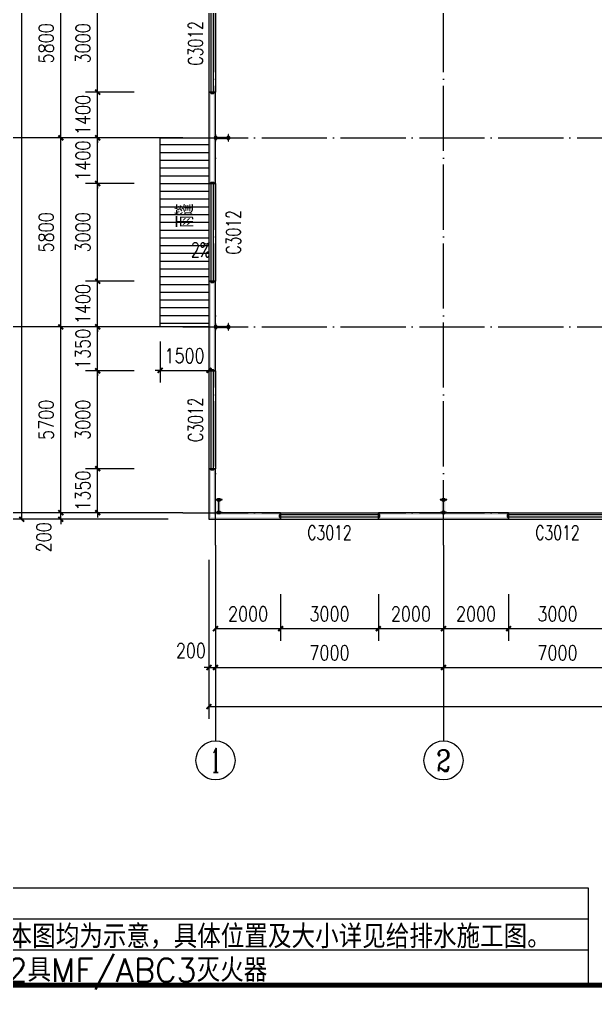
# Model space of a CAD drawing. Extents: x -21908402 to 2004492, y 83987 to 5079726.
# Drawn here: x 1827269 to 1844961, y 274353 to 304119 of the extents above; entities that cross this region are included whole.
import ezdxf
from ezdxf.enums import TextEntityAlignment as Align

# ---------------------------------------------------------------- set-up
doc = ezdxf.new("R2010")
doc.units = 0
doc.header["$LTSCALE"] = 1000
doc.linetypes.add('DOTE', pattern=[2.42, 2, -0.2, 0.02, -0.2])
doc.layers.get('0').update_dxf_attribs({"linetype": 'CONTINUOUS'})
doc.layers.get('DEFPOINTS').update_dxf_attribs({"linetype": 'CONTINUOUS'})
for name, color, linetype in [('AXIS', 3, 'CONTINUOUS'), ('AXIS_TEXT', 7, 'CONTINUOUS'), ('COLUMN', 9, 'CONTINUOUS'), ('DIM_SYMB', 3, 'CONTINUOUS'), ('DOTE', 1, 'DOTE'), ('PUB_DIM', 3, 'CONTINUOUS'), ('PUB_TEXT', 7, 'CONTINUOUS'), ('PUB_TITLE', 4, 'CONTINUOUS'), ('PUB_WALL', 9, 'CONTINUOUS'), ('TEXT', 7, 'CONTINUOUS'), ('WALL', 6, 'CONTINUOUS'), ('WINDOW', 94, 'CONTINUOUS'), ('WINDOW_TEXT', 7, 'CONTINUOUS'), ('管道', 3, 'CONTINUOUS'), ('虚线浅显', 139, 'CONTINUOUS')]:
    doc.layers.add(name, color=color, linetype=linetype)
doc.styles.add('-黑体', font='simhei.ttf', dxfattribs={"width": 0.8})
doc.styles.add('_TCH_AXIS', font='COMPLEX', dxfattribs={"bigfont": 'GBCBIG'})
doc.styles.add('_TCH_DIM', font='SIMPLEX', dxfattribs={"bigfont": 'GBCBIG'})
doc.styles.add('_TCH_WINDOW', font='SIMPLEX', dxfattribs={"bigfont": 'GBCBIG'})
doc.styles.add('COMPLEX', font='COMPLEX')
doc.styles.add('DIM_FONT', font='simplex.shx', dxfattribs={"width": 0.8})
doc.styles.add('HZTXT', font='txt', dxfattribs={"width": 0.7, "height": 300, "bigfont": 'HZTXT'})
doc.styles.get("Standard").update_dxf_attribs({"font": 'tssdeng.shx', "width": 0.7, "bigfont": 'hztxt.shx'})
doc.dimstyles.new('DIMN150', dxfattribs={"dimscale": 1.5, "dimtxt": 300, "dimasz": 100, "dimexe": 250, "dimexo": 300, "dimgap": 150, "dimtad": 1, "dimdec": 0, "dimzin": 0, "dimtxsty": 'DIM_FONT', "dimblk": 'ARCHTICK', "dimcen": 0.09, "dimclrt": 7, "dimazin": 3, "dimtfac": 1, "dimtdec": 0, "dimtix": 1, "dimtmove": 0, "dimatfit": 3, "dimtolj": 1, "dimtzin": 0})

# ---------------------------------------------------------------- blocks, each defined once
blk = doc.blocks.new('GGGDDD')
h = blk.add_hatch(color=2)
h.paths.add_polyline_path([(7839327, -1916416), (7839124, -1916769), (7839531, -1916769)])
h.paths.add_polyline_path([(7838721, -1916416), (7838517, -1916769), (7838925, -1916769)])
at = {"color": 2}
for points in [[(7838405, -1916243), (7839695, -1916243), (7839695, -1916915), (7838405, -1916915)], [(7838721, -1916416), (7838517, -1916769), (7838925, -1916769)]]:
    blk.add_lwpolyline(points, close=True, dxfattribs=at)
at = {"layer": '管道'}
blk.add_ellipse((7838820, -1915560), major_axis=(178, 178), ratio=1, start_param=5.497787, end_param=11.780972, dxfattribs=at)
at = {"layer": '虚线浅显', "linetype": 'CONTINUOUS'}
for p, q in [((7835165, -1913944), (7865510, -1913944)), ((7865510, -1913944), (7865510, -1917013)), ((7835165, -1914922), (7865510, -1914922)), ((7835165, -1915901), (7865510, -1915901)), ((7835165, -1915901), (7865510, -1915901))]:
    blk.add_line(p, q, dxfattribs=at)
at = {"layer": 'PUB_TEXT', "color": 3, "style": '-黑体', "width": 0.8}
blk.add_text('说明: ', height=937.1, dxfattribs=at).set_placement((7836089, -1913147))
at = {"layer": 'TEXT', "style": 'HZTXT', "width": 1.01}
for s, p in [('1、柱子定位及尺寸详结施图;', (7835677, -1914721)), ('2、图中 为%%C110PVC雨水管；本图均为示意，具体位置及大小详见给排水施工图。 ', (7835573, -1915847)), ('3、图中  为组合式消防柜，内设2具MF/ABC3灭火器', (7835614, -1916905))]:
    blk.add_text(s, height=735, dxfattribs=at).set_placement(p)
blk = doc.blocks.new('_ARCHTICK')
at = {"color": 0, "linetype": 'BYBLOCK', "const_width": 0.4}
blk.add_lwpolyline([(-0.5, -0.5), (0.5, 0.5)], dxfattribs=at)
blk = doc.blocks.new('*D50')
at = {"layer": 'DEFPOINTS', "color": 0}
for p in [(1831591, 294685), (1833091, 294685), (1833091, 293352)]:
    blk.add_point(p, dxfattribs=at)
at = {"layer": 'PUB_DIM', "color": 0}
for p, q in [((1831591, 294235), (1831591, 292977)), ((1833091, 294235), (1833091, 292977)), ((1831591, 293352), (1831441, 293352)), ((1831591, 293352), (1833091, 293352)), ((1833091, 293352), (1833241, 293352))]:
    blk.add_line(p, q, dxfattribs=at)
at = {"layer": 'PUB_DIM', "color": 0, "xscale": 150, "yscale": 150, "zscale": 150}
blk.add_blockref('_ARCHTICK', (1831591, 293352), dxfattribs=at)
at = {"layer": 'PUB_DIM', "color": 0, "xscale": 150, "yscale": 150, "zscale": 150, "rotation": 180}
blk.add_blockref('_ARCHTICK', (1833091, 293352), dxfattribs=at)
at = {"layer": 'PUB_DIM', "color": 7, "insert": (1832341, 293802), "char_height": 450, "attachment_point": 5, "style": 'DIM_FONT'}
blk.add_mtext('\\A1;1500', dxfattribs=at)
blk = doc.blocks.new('*D181')
at = {"layer": 'DEFPOINTS', "color": 0}
for p in [(1829672, 290335), (1831241, 290335), (1831241, 288985)]:
    blk.add_point(p, dxfattribs=at)
at = {"layer": 'PUB_DIM', "color": 0}
for p, q in [((1830791, 290335), (1829297, 290335)), ((1829672, 290335), (1829672, 290485)), ((1829672, 288985), (1829672, 290335)), ((1830791, 288985), (1829297, 288985)), ((1829672, 288985), (1829672, 288835))]:
    blk.add_line(p, q, dxfattribs=at)
at = {"layer": 'PUB_DIM', "color": 0, "xscale": 150, "yscale": 150, "zscale": 150}
for p, rotation in [((1829672, 290335), 270), ((1829672, 288985), 90)]:
    blk.add_blockref('_ARCHTICK', p, dxfattribs=dict(at, rotation=rotation))
at = {"layer": 'PUB_DIM', "color": 7, "insert": (1829222, 289660), "char_height": 450, "attachment_point": 5, "rotation": 90, "style": 'DIM_FONT'}
blk.add_mtext('\\A1;1350', dxfattribs=at)
blk = doc.blocks.new('*D182')
at = {"layer": 'DEFPOINTS', "color": 0}
for p in [(1829672, 293335), (1831241, 293335), (1831241, 290335)]:
    blk.add_point(p, dxfattribs=at)
at = {"layer": 'PUB_DIM', "color": 0}
for p, q in [((1830791, 293335), (1829297, 293335)), ((1829672, 290335), (1829672, 293335)), ((1830791, 290335), (1829297, 290335))]:
    blk.add_line(p, q, dxfattribs=at)
at = {"layer": 'PUB_DIM', "color": 0, "xscale": 150, "yscale": 150, "zscale": 150}
for p, rotation in [((1829672, 293335), 90), ((1829672, 290335), 270)]:
    blk.add_blockref('_ARCHTICK', p, dxfattribs=dict(at, rotation=rotation))
at = {"layer": 'PUB_DIM', "color": 7, "insert": (1829222, 291835), "char_height": 450, "attachment_point": 5, "rotation": 90, "style": 'DIM_FONT'}
blk.add_mtext('\\A1;3000', dxfattribs=at)
blk = doc.blocks.new('*D183')
at = {"layer": 'DEFPOINTS', "color": 0}
for p in [(1829672, 294685), (1831241, 294685), (1831241, 293335)]:
    blk.add_point(p, dxfattribs=at)
at = {"layer": 'PUB_DIM', "color": 0}
for p, q in [((1830791, 294685), (1829297, 294685)), ((1829672, 294685), (1829672, 294835)), ((1829672, 293335), (1829672, 294685)), ((1830791, 293335), (1829297, 293335)), ((1829672, 293335), (1829672, 293185))]:
    blk.add_line(p, q, dxfattribs=at)
at = {"layer": 'PUB_DIM', "color": 0, "xscale": 150, "yscale": 150, "zscale": 150}
for p, rotation in [((1829672, 294685), 270), ((1829672, 293335), 90)]:
    blk.add_blockref('_ARCHTICK', p, dxfattribs=dict(at, rotation=rotation))
at = {"layer": 'PUB_DIM', "color": 7, "insert": (1829222, 294010), "char_height": 450, "attachment_point": 5, "rotation": 90, "style": 'DIM_FONT'}
blk.add_mtext('\\A1;1350', dxfattribs=at)
blk = doc.blocks.new('*D184')
at = {"layer": 'DEFPOINTS', "color": 0}
for p in [(1829672, 296085), (1831241, 296085), (1831241, 294685)]:
    blk.add_point(p, dxfattribs=at)
at = {"layer": 'PUB_DIM', "color": 0}
for p, q in [((1829672, 296085), (1829672, 296235)), ((1830791, 296085), (1829297, 296085)), ((1829672, 294685), (1829672, 296085)), ((1830791, 294685), (1829297, 294685)), ((1829672, 294685), (1829672, 294535))]:
    blk.add_line(p, q, dxfattribs=at)
at = {"layer": 'PUB_DIM', "color": 0, "xscale": 150, "yscale": 150, "zscale": 150}
for p, rotation in [((1829672, 296085), 270), ((1829672, 294685), 90)]:
    blk.add_blockref('_ARCHTICK', p, dxfattribs=dict(at, rotation=rotation))
at = {"layer": 'PUB_DIM', "color": 7, "insert": (1829222, 295385), "char_height": 450, "attachment_point": 5, "rotation": 90, "style": 'DIM_FONT'}
blk.add_mtext('\\A1;1400', dxfattribs=at)
blk = doc.blocks.new('*D185')
at = {"layer": 'DEFPOINTS', "color": 0}
for p in [(1829672, 299085), (1831241, 299085), (1831241, 296085)]:
    blk.add_point(p, dxfattribs=at)
at = {"layer": 'PUB_DIM', "color": 0}
for p, q in [((1830791, 299085), (1829297, 299085)), ((1829672, 296085), (1829672, 299085)), ((1830791, 296085), (1829297, 296085))]:
    blk.add_line(p, q, dxfattribs=at)
at = {"layer": 'PUB_DIM', "color": 0, "xscale": 150, "yscale": 150, "zscale": 150}
for p, rotation in [((1829672, 299085), 90), ((1829672, 296085), 270)]:
    blk.add_blockref('_ARCHTICK', p, dxfattribs=dict(at, rotation=rotation))
at = {"layer": 'PUB_DIM', "color": 7, "insert": (1829222, 297585), "char_height": 450, "attachment_point": 5, "rotation": 90, "style": 'DIM_FONT'}
blk.add_mtext('\\A1;3000', dxfattribs=at)
blk = doc.blocks.new('*D186')
at = {"layer": 'DEFPOINTS', "color": 0}
for p in [(1829672, 300485), (1831241, 300485), (1831241, 299085)]:
    blk.add_point(p, dxfattribs=at)
at = {"layer": 'PUB_DIM', "color": 0}
for p, q in [((1829672, 300485), (1829672, 300635)), ((1830791, 300485), (1829297, 300485)), ((1829672, 299085), (1829672, 300485)), ((1830791, 299085), (1829297, 299085)), ((1829672, 299085), (1829672, 298935))]:
    blk.add_line(p, q, dxfattribs=at)
at = {"layer": 'PUB_DIM', "color": 0, "xscale": 150, "yscale": 150, "zscale": 150}
for p, rotation in [((1829672, 300485), 270), ((1829672, 299085), 90)]:
    blk.add_blockref('_ARCHTICK', p, dxfattribs=dict(at, rotation=rotation))
at = {"layer": 'PUB_DIM', "color": 7, "insert": (1829222, 299785), "char_height": 450, "attachment_point": 5, "rotation": 90, "style": 'DIM_FONT'}
blk.add_mtext('\\A1;1400', dxfattribs=at)
blk = doc.blocks.new('*D187')
at = {"layer": 'DEFPOINTS', "color": 0}
for p in [(1829672, 301885), (1831241, 301885), (1831241, 300485)]:
    blk.add_point(p, dxfattribs=at)
at = {"layer": 'PUB_DIM', "color": 0}
for p, q in [((1830791, 301885), (1829297, 301885)), ((1829672, 301885), (1829672, 302035)), ((1829672, 300485), (1829672, 301885)), ((1830791, 300485), (1829297, 300485)), ((1829672, 300485), (1829672, 300335))]:
    blk.add_line(p, q, dxfattribs=at)
at = {"layer": 'PUB_DIM', "color": 0, "xscale": 150, "yscale": 150, "zscale": 150}
for p, rotation in [((1829672, 301885), 270), ((1829672, 300485), 90)]:
    blk.add_blockref('_ARCHTICK', p, dxfattribs=dict(at, rotation=rotation))
at = {"layer": 'PUB_DIM', "color": 7, "insert": (1829222, 301185), "char_height": 450, "attachment_point": 5, "rotation": 90, "style": 'DIM_FONT'}
blk.add_mtext('\\A1;1400', dxfattribs=at)
blk = doc.blocks.new('*D188')
at = {"layer": 'DEFPOINTS', "color": 0}
for p in [(1829672, 304885), (1831241, 304885), (1831241, 301885)]:
    blk.add_point(p, dxfattribs=at)
at = {"layer": 'PUB_DIM', "color": 0}
for p, q in [((1830791, 304885), (1829297, 304885)), ((1829672, 301885), (1829672, 304885)), ((1830791, 301885), (1829297, 301885))]:
    blk.add_line(p, q, dxfattribs=at)
at = {"layer": 'PUB_DIM', "color": 0, "xscale": 150, "yscale": 150, "zscale": 150}
for p, rotation in [((1829672, 304885), 90), ((1829672, 301885), 270)]:
    blk.add_blockref('_ARCHTICK', p, dxfattribs=dict(at, rotation=rotation))
at = {"layer": 'PUB_DIM', "color": 7, "insert": (1829222, 303385), "char_height": 450, "attachment_point": 5, "rotation": 90, "style": 'DIM_FONT'}
blk.add_mtext('\\A1;3000', dxfattribs=at)
blk = doc.blocks.new('*D199')
at = {"layer": 'DEFPOINTS', "color": 0}
for p in [(1833291, 286935), (1835291, 286935), (1835291, 285427)]:
    blk.add_point(p, dxfattribs=at)
at = {"layer": 'PUB_DIM', "color": 0}
for p, q in [((1833291, 286485), (1833291, 285052)), ((1835291, 286485), (1835291, 285052)), ((1833291, 285427), (1835291, 285427))]:
    blk.add_line(p, q, dxfattribs=at)
at = {"layer": 'PUB_DIM', "color": 0, "xscale": 150, "yscale": 150, "zscale": 150, "rotation": 180}
blk.add_blockref('_ARCHTICK', (1833291, 285427), dxfattribs=at)
at = {"layer": 'PUB_DIM', "color": 0, "xscale": 150, "yscale": 150, "zscale": 150}
blk.add_blockref('_ARCHTICK', (1835291, 285427), dxfattribs=at)
at = {"layer": 'PUB_DIM', "color": 7, "insert": (1834291, 285877), "char_height": 450, "attachment_point": 5, "style": 'DIM_FONT'}
blk.add_mtext('\\A1;2000', dxfattribs=at)
blk = doc.blocks.new('*D200')
at = {"layer": 'DEFPOINTS', "color": 0}
for p in [(1835291, 286935), (1838291, 286935), (1838291, 285427)]:
    blk.add_point(p, dxfattribs=at)
at = {"layer": 'PUB_DIM', "color": 0}
for p, q in [((1835291, 286485), (1835291, 285052)), ((1838291, 286485), (1838291, 285052)), ((1835291, 285427), (1838291, 285427))]:
    blk.add_line(p, q, dxfattribs=at)
at = {"layer": 'PUB_DIM', "color": 0, "xscale": 150, "yscale": 150, "zscale": 150, "rotation": 180}
blk.add_blockref('_ARCHTICK', (1835291, 285427), dxfattribs=at)
at = {"layer": 'PUB_DIM', "color": 0, "xscale": 150, "yscale": 150, "zscale": 150}
blk.add_blockref('_ARCHTICK', (1838291, 285427), dxfattribs=at)
at = {"layer": 'PUB_DIM', "color": 7, "insert": (1836791, 285877), "char_height": 450, "attachment_point": 5, "style": 'DIM_FONT'}
blk.add_mtext('\\A1;3000', dxfattribs=at)
blk = doc.blocks.new('*D201')
at = {"layer": 'DEFPOINTS', "color": 0}
for p in [(1838291, 286935), (1840291, 286935), (1840291, 285427)]:
    blk.add_point(p, dxfattribs=at)
at = {"layer": 'PUB_DIM', "color": 0}
for p, q in [((1838291, 286485), (1838291, 285052)), ((1840291, 286485), (1840291, 285052)), ((1838291, 285427), (1840291, 285427))]:
    blk.add_line(p, q, dxfattribs=at)
at = {"layer": 'PUB_DIM', "color": 0, "xscale": 150, "yscale": 150, "zscale": 150, "rotation": 180}
blk.add_blockref('_ARCHTICK', (1838291, 285427), dxfattribs=at)
at = {"layer": 'PUB_DIM', "color": 0, "xscale": 150, "yscale": 150, "zscale": 150}
blk.add_blockref('_ARCHTICK', (1840291, 285427), dxfattribs=at)
at = {"layer": 'PUB_DIM', "color": 7, "insert": (1839291, 285877), "char_height": 450, "attachment_point": 5, "style": 'DIM_FONT'}
blk.add_mtext('\\A1;2000', dxfattribs=at)
blk = doc.blocks.new('*D202')
at = {"layer": 'DEFPOINTS', "color": 0}
for p in [(1840291, 286935), (1842291, 286935), (1842291, 285427)]:
    blk.add_point(p, dxfattribs=at)
at = {"layer": 'PUB_DIM', "color": 0}
for p, q in [((1840291, 286485), (1840291, 285052)), ((1842291, 286485), (1842291, 285052)), ((1840291, 285427), (1842291, 285427))]:
    blk.add_line(p, q, dxfattribs=at)
at = {"layer": 'PUB_DIM', "color": 0, "xscale": 150, "yscale": 150, "zscale": 150, "rotation": 180}
blk.add_blockref('_ARCHTICK', (1840291, 285427), dxfattribs=at)
at = {"layer": 'PUB_DIM', "color": 0, "xscale": 150, "yscale": 150, "zscale": 150}
blk.add_blockref('_ARCHTICK', (1842291, 285427), dxfattribs=at)
at = {"layer": 'PUB_DIM', "color": 7, "insert": (1841291, 285877), "char_height": 450, "attachment_point": 5, "style": 'DIM_FONT'}
blk.add_mtext('\\A1;2000', dxfattribs=at)
blk = doc.blocks.new('*D203')
at = {"layer": 'DEFPOINTS', "color": 0}
for p in [(1842291, 286935), (1845291, 286935), (1845291, 285427)]:
    blk.add_point(p, dxfattribs=at)
at = {"layer": 'PUB_DIM', "color": 0}
for p, q in [((1842291, 286485), (1842291, 285052)), ((1845291, 286485), (1845291, 285052)), ((1842291, 285427), (1845291, 285427))]:
    blk.add_line(p, q, dxfattribs=at)
at = {"layer": 'PUB_DIM', "color": 0, "xscale": 150, "yscale": 150, "zscale": 150, "rotation": 180}
blk.add_blockref('_ARCHTICK', (1842291, 285427), dxfattribs=at)
at = {"layer": 'PUB_DIM', "color": 0, "xscale": 150, "yscale": 150, "zscale": 150}
blk.add_blockref('_ARCHTICK', (1845291, 285427), dxfattribs=at)
at = {"layer": 'PUB_DIM', "color": 7, "insert": (1843791, 285877), "char_height": 450, "attachment_point": 5, "style": 'DIM_FONT'}
blk.add_mtext('\\A1;3000', dxfattribs=at)
blk = doc.blocks.new('*D253')
at = {"layer": 'AXIS', "color": 0}
for p, q in [((1828541, 288985), (1828541, 289135)), ((1831841, 288985), (1828166, 288985)), ((1831841, 288785), (1828166, 288785)), ((1828541, 288785), (1828541, 288985)), ((1828541, 288785), (1828541, 288635))]:
    blk.add_line(p, q, dxfattribs=at)
at = {"layer": 'DEFPOINTS', "color": 0}
for p in [(1828541, 288985), (1832291, 288985), (1832291, 288785)]:
    blk.add_point(p, dxfattribs=at)
at = {"layer": 'AXIS', "color": 0, "xscale": 150, "yscale": 150, "zscale": 150}
for p, rotation in [((1828541, 288985), 270), ((1828541, 288785), 90)]:
    blk.add_blockref('_ARCHTICK', p, dxfattribs=dict(at, rotation=rotation))
at = {"layer": 'AXIS', "color": 7, "insert": (1828023, 288230), "char_height": 450, "attachment_point": 5, "rotation": 90, "style": 'DIM_FONT'}
blk.add_mtext('\\A1;200', dxfattribs=at)
blk = doc.blocks.new('*D254')
at = {"layer": 'AXIS', "color": 0}
for p, q in [((1831841, 294685), (1828166, 294685)), ((1828541, 288985), (1828541, 294685)), ((1831841, 288985), (1828166, 288985))]:
    blk.add_line(p, q, dxfattribs=at)
at = {"layer": 'DEFPOINTS', "color": 0}
for p in [(1828541, 294685), (1832291, 294685), (1832291, 288985)]:
    blk.add_point(p, dxfattribs=at)
at = {"layer": 'AXIS', "color": 0, "xscale": 150, "yscale": 150, "zscale": 150}
for p, rotation in [((1828541, 294685), 90), ((1828541, 288985), 270)]:
    blk.add_blockref('_ARCHTICK', p, dxfattribs=dict(at, rotation=rotation))
at = {"layer": 'AXIS', "color": 7, "insert": (1828091, 291835), "char_height": 450, "attachment_point": 5, "rotation": 90, "style": 'DIM_FONT'}
blk.add_mtext('\\A1;5700', dxfattribs=at)
blk = doc.blocks.new('*D255')
at = {"layer": 'AXIS', "color": 0}
for p, q in [((1831841, 300485), (1828166, 300485)), ((1828541, 294685), (1828541, 300485)), ((1831841, 294685), (1828166, 294685))]:
    blk.add_line(p, q, dxfattribs=at)
at = {"layer": 'DEFPOINTS', "color": 0}
for p in [(1828541, 300485), (1832291, 300485), (1832291, 294685)]:
    blk.add_point(p, dxfattribs=at)
at = {"layer": 'AXIS', "color": 0, "xscale": 150, "yscale": 150, "zscale": 150}
for p, rotation in [((1828541, 300485), 90), ((1828541, 294685), 270)]:
    blk.add_blockref('_ARCHTICK', p, dxfattribs=dict(at, rotation=rotation))
at = {"layer": 'AXIS', "color": 7, "insert": (1828091, 297585), "char_height": 450, "attachment_point": 5, "rotation": 90, "style": 'DIM_FONT'}
blk.add_mtext('\\A1;5800', dxfattribs=at)
blk = doc.blocks.new('*D256')
at = {"layer": 'AXIS', "color": 0}
for p, q in [((1831841, 306285), (1828166, 306285)), ((1828541, 300485), (1828541, 306285)), ((1831841, 300485), (1828166, 300485))]:
    blk.add_line(p, q, dxfattribs=at)
at = {"layer": 'DEFPOINTS', "color": 0}
for p in [(1828541, 306285), (1832291, 306285), (1832291, 300485)]:
    blk.add_point(p, dxfattribs=at)
at = {"layer": 'AXIS', "color": 0, "xscale": 150, "yscale": 150, "zscale": 150}
for p, rotation in [((1828541, 306285), 90), ((1828541, 300485), 270)]:
    blk.add_blockref('_ARCHTICK', p, dxfattribs=dict(at, rotation=rotation))
at = {"layer": 'AXIS', "color": 7, "insert": (1828091, 303385), "char_height": 450, "attachment_point": 5, "rotation": 90, "style": 'DIM_FONT'}
blk.add_mtext('\\A1;5800', dxfattribs=at)
blk = doc.blocks.new('*D261')
at = {"layer": 'AXIS', "color": 0}
for p, q in [((1831841, 323785), (1826966, 323785)), ((1827341, 288785), (1827341, 323785)), ((1831841, 288785), (1826966, 288785))]:
    blk.add_line(p, q, dxfattribs=at)
at = {"layer": 'DEFPOINTS', "color": 0}
for p in [(1827341, 323785), (1832291, 323785), (1832291, 288785)]:
    blk.add_point(p, dxfattribs=at)
at = {"layer": 'AXIS', "color": 0, "xscale": 150, "yscale": 150, "zscale": 150}
for p, rotation in [((1827341, 323785), 90), ((1827341, 288785), 270)]:
    blk.add_blockref('_ARCHTICK', p, dxfattribs=dict(at, rotation=rotation))
at = {"layer": 'AXIS', "color": 7, "insert": (1826891, 306285), "char_height": 450, "attachment_point": 5, "rotation": 90, "style": 'DIM_FONT'}
blk.add_mtext('\\A1;35000', dxfattribs=at)
blk = doc.blocks.new('*D280')
at = {"layer": 'AXIS', "color": 0}
for p, q in [((1833091, 287535), (1833091, 283860)), ((1833291, 287535), (1833291, 283860)), ((1833091, 284235), (1832941, 284235)), ((1833091, 284235), (1833291, 284235)), ((1833291, 284235), (1833441, 284235))]:
    blk.add_line(p, q, dxfattribs=at)
at = {"layer": 'DEFPOINTS', "color": 0}
for p in [(1833091, 287985), (1833291, 287985), (1833291, 284235)]:
    blk.add_point(p, dxfattribs=at)
at = {"layer": 'AXIS', "color": 0, "xscale": 150, "yscale": 150, "zscale": 150}
blk.add_blockref('_ARCHTICK', (1833091, 284235), dxfattribs=at)
at = {"layer": 'AXIS', "color": 0, "xscale": 150, "yscale": 150, "zscale": 150, "rotation": 180}
blk.add_blockref('_ARCHTICK', (1833291, 284235), dxfattribs=at)
at = {"layer": 'AXIS', "color": 7, "insert": (1832536, 284752), "char_height": 450, "attachment_point": 5, "style": 'DIM_FONT'}
blk.add_mtext('\\A1;200', dxfattribs=at)
blk = doc.blocks.new('*D281')
at = {"layer": 'AXIS', "color": 0}
for p, q in [((1833291, 287535), (1833291, 283860)), ((1840291, 287535), (1840291, 283860)), ((1833291, 284235), (1840291, 284235))]:
    blk.add_line(p, q, dxfattribs=at)
at = {"layer": 'DEFPOINTS', "color": 0}
for p in [(1833291, 287985), (1840291, 287985), (1840291, 284235)]:
    blk.add_point(p, dxfattribs=at)
at = {"layer": 'AXIS', "color": 0, "xscale": 150, "yscale": 150, "zscale": 150, "rotation": 180}
blk.add_blockref('_ARCHTICK', (1833291, 284235), dxfattribs=at)
at = {"layer": 'AXIS', "color": 0, "xscale": 150, "yscale": 150, "zscale": 150}
blk.add_blockref('_ARCHTICK', (1840291, 284235), dxfattribs=at)
at = {"layer": 'AXIS', "color": 7, "insert": (1836791, 284685), "char_height": 450, "attachment_point": 5, "style": 'DIM_FONT'}
blk.add_mtext('\\A1;7000', dxfattribs=at)
blk = doc.blocks.new('*D282')
at = {"layer": 'AXIS', "color": 0}
for p, q in [((1840291, 287535), (1840291, 283860)), ((1847291, 287535), (1847291, 283860)), ((1840291, 284235), (1847291, 284235))]:
    blk.add_line(p, q, dxfattribs=at)
at = {"layer": 'DEFPOINTS', "color": 0}
for p in [(1840291, 287985), (1847291, 287985), (1847291, 284235)]:
    blk.add_point(p, dxfattribs=at)
at = {"layer": 'AXIS', "color": 0, "xscale": 150, "yscale": 150, "zscale": 150, "rotation": 180}
blk.add_blockref('_ARCHTICK', (1840291, 284235), dxfattribs=at)
at = {"layer": 'AXIS', "color": 0, "xscale": 150, "yscale": 150, "zscale": 150}
blk.add_blockref('_ARCHTICK', (1847291, 284235), dxfattribs=at)
at = {"layer": 'AXIS', "color": 7, "insert": (1843791, 284685), "char_height": 450, "attachment_point": 5, "style": 'DIM_FONT'}
blk.add_mtext('\\A1;7000', dxfattribs=at)
blk = doc.blocks.new('*D288')
at = {"layer": 'AXIS', "color": 0}
for p, q in [((1833091, 287535), (1833091, 282660)), ((1875491, 287535), (1875491, 282660)), ((1833091, 283035), (1875491, 283035))]:
    blk.add_line(p, q, dxfattribs=at)
at = {"layer": 'DEFPOINTS', "color": 0}
for p in [(1833091, 287985), (1875491, 287985), (1875491, 283035)]:
    blk.add_point(p, dxfattribs=at)
at = {"layer": 'AXIS', "color": 0, "xscale": 150, "yscale": 150, "zscale": 150, "rotation": 180}
blk.add_blockref('_ARCHTICK', (1833091, 283035), dxfattribs=at)
at = {"layer": 'AXIS', "color": 0, "xscale": 150, "yscale": 150, "zscale": 150}
blk.add_blockref('_ARCHTICK', (1875491, 283035), dxfattribs=at)
at = {"layer": 'AXIS', "color": 7, "insert": (1854291, 283485), "char_height": 450, "attachment_point": 5, "style": 'DIM_FONT'}
blk.add_mtext('\\A1;42400', dxfattribs=at)
blk = doc.blocks.new('_AXISO')
blk.add_circle((0, 0), 0.5)
at = {"layer": 'AXIS_TEXT', "style": 'COMPLEX', "width": 1.041667}
blk.add_attdef('A', text='', height=0.56, dxfattribs=at).set_placement((-0.25, -0.28), (0.25, -0.28), align=Align.FIT)
blk = doc.blocks.new('$WINLIB2D$00000001')
at = {"color": 0}
for points in [[(-0.5, 0.5), (-0.5, -0.5)], [(-0.5, 0.5), (0.5, 0.5)], [(0.5, -0.5), (0.5, 0.5)], [(0.5, 0.1667), (-0.5, 0.1667)], [(0.5, -0.1667), (-0.5, -0.1667)], [(-0.5, -0.5), (0.5, -0.5)]]:
    blk.add_lwpolyline(points, dxfattribs=at)

msp = doc.modelspace()

# ---------------------------------------------------------------- hatches: boundary and pattern name
h = msp.add_hatch()
h.set_pattern_fill('ANSI31', color=252, scale=150, angle=135, style=0)
h.set_pattern_definition([(180, (0, 0), (-4e-14, -238.125), [])])
h.paths.add_polyline_path([(1831591, 300482.6), (1833091, 300482.6), (1833091, 294682.6), (1831591, 294682.6)])
at = {"layer": 'COLUMN'}
for points in [[(1833301, 300488.5), (1833301, 300584.7), (1833241, 300524.7), (1833241, 300463.7)], [(1833301, 300584.7), (1833291, 300584.7), (1833351, 300524.7), (1833241, 300524.7)], [(1833301, 300472.5), (1833306, 300477.5), (1833281.1, 300537.5), (1833241, 300497.4)], [(1833301, 300384.7), (1833301, 300472.5), (1833241, 300497.4), (1833241, 300444.7)], [(1833306, 300483.5), (1833301, 300488.5), (1833241, 300463.7), (1833281.1, 300423.5)], [(1833291, 300384.7), (1833301, 300384.7), (1833241, 300444.7), (1833351, 300444.7)], [(1833306, 300477.5), (1833676, 300477.5), (1833700.8, 300537.5), (1833281.1, 300537.5)], [(1833676, 300483.5), (1833306, 300483.5), (1833281.1, 300423.5), (1833700.8, 300423.5)], [(1833291, 300584.7), (1833291, 300384.7), (1833351, 300444.7), (1833351, 300524.7)], [(1833691, 300384.7), (1833691, 300584.7), (1833631, 300524.7), (1833631, 300444.7)], [(1833691, 300584.7), (1833681, 300584.7), (1833741, 300524.7), (1833631, 300524.7)], [(1833681, 300384.7), (1833691, 300384.7), (1833631, 300444.7), (1833741, 300444.7)], [(1833676, 300477.5), (1833681, 300472.5), (1833741, 300497.4), (1833700.8, 300537.5)], [(1833681, 300488.5), (1833676, 300483.5), (1833700.8, 300423.5), (1833741, 300463.7)], [(1833681, 300584.7), (1833681, 300488.5), (1833741, 300463.7), (1833741, 300524.7)], [(1833681, 300472.5), (1833681, 300384.7), (1833741, 300444.7), (1833741, 300497.4)], [(1833301, 294688.5), (1833301, 294784.7), (1833241, 294724.7), (1833241, 294663.7)], [(1833301, 294784.7), (1833291, 294784.7), (1833351, 294724.7), (1833241, 294724.7)], [(1833301, 294672.5), (1833306, 294677.5), (1833281.1, 294737.5), (1833241, 294697.4)], [(1833301, 294584.7), (1833301, 294672.5), (1833241, 294697.4), (1833241, 294644.7)], [(1833306, 294683.5), (1833301, 294688.5), (1833241, 294663.7), (1833281.1, 294623.5)], [(1833306, 294677.5), (1833676, 294677.5), (1833700.8, 294737.5), (1833281.1, 294737.5)], [(1833676, 294683.5), (1833306, 294683.5), (1833281.1, 294623.5), (1833700.8, 294623.5)], [(1833291, 294784.7), (1833291, 294584.7), (1833351, 294644.7), (1833351, 294724.7)], [(1833691, 294584.7), (1833691, 294784.7), (1833631, 294724.7), (1833631, 294644.7)], [(1833691, 294784.7), (1833681, 294784.7), (1833741, 294724.7), (1833631, 294724.7)], [(1833676, 294677.5), (1833681, 294672.5), (1833741, 294697.4), (1833700.8, 294737.5)], [(1833681, 294688.5), (1833676, 294683.5), (1833700.8, 294623.5), (1833741, 294663.7)], [(1833681, 294784.7), (1833681, 294688.5), (1833741, 294663.7), (1833741, 294724.7)], [(1833681, 294672.5), (1833681, 294584.7), (1833741, 294644.7), (1833741, 294697.4)], [(1833291, 294584.7), (1833301, 294584.7), (1833241, 294644.7), (1833351, 294644.7)], [(1833681, 294584.7), (1833691, 294584.7), (1833631, 294644.7), (1833741, 294644.7)], [(1833291, 289384.7), (1833291, 289374.7), (1833351, 289434.7), (1833351, 289324.7)], [(1833291, 289374.7), (1833378.8, 289374.7), (1833403.7, 289434.7), (1833351, 289434.7)], [(1833491, 289384.7), (1833291, 289384.7), (1833351, 289324.7), (1833431, 289324.7)], [(1833389.8, 289369.7), (1833394.8, 289374.7), (1833370, 289434.7), (1833329.8, 289394.5)], [(1833389.8, 288999.7), (1833389.8, 289369.7), (1833329.8, 289394.5), (1833329.8, 288974.8)], [(1833394.8, 289374.7), (1833491, 289374.7), (1833431, 289434.7), (1833370, 289434.7)], [(1833378.8, 289374.7), (1833383.8, 289369.7), (1833443.8, 289394.5), (1833403.7, 289434.7)], [(1833383.8, 289369.7), (1833383.8, 288999.7), (1833443.8, 288974.8), (1833443.8, 289394.5)], [(1833491, 289374.7), (1833491, 289384.7), (1833431, 289324.7), (1833431, 289434.7)], [(1840191, 289384.7), (1840191, 289374.7), (1840251, 289434.7), (1840251, 289324.7)], [(1840191, 289374.7), (1840278.8, 289374.7), (1840303.7, 289434.7), (1840251, 289434.7)], [(1840391, 289384.7), (1840191, 289384.7), (1840251, 289324.7), (1840331, 289324.7)], [(1840289.8, 289369.7), (1840294.8, 289374.7), (1840270, 289434.7), (1840229.8, 289394.5)], [(1840289.8, 288999.7), (1840289.8, 289369.7), (1840229.8, 289394.5), (1840229.8, 288974.8)], [(1840294.8, 289374.7), (1840391, 289374.7), (1840331, 289434.7), (1840270, 289434.7)], [(1840278.8, 289374.7), (1840283.8, 289369.7), (1840343.8, 289394.5), (1840303.7, 289434.7)], [(1840283.8, 289369.7), (1840283.8, 288999.7), (1840343.8, 288974.8), (1840343.8, 289394.5)], [(1840391, 289374.7), (1840391, 289384.7), (1840331, 289324.7), (1840331, 289434.7)], [(1833291, 288984.7), (1833491, 288984.7), (1833431, 289044.7), (1833351, 289044.7)], [(1833291, 288994.7), (1833291, 288984.7), (1833351, 289044.7), (1833351, 288934.7)], [(1833491, 288984.7), (1833491, 288994.7), (1833431, 288934.7), (1833431, 289044.7)], [(1840191, 288984.7), (1840391, 288984.7), (1840331, 289044.7), (1840251, 289044.7)], [(1840191, 288994.7), (1840191, 288984.7), (1840251, 289044.7), (1840251, 288934.7)], [(1840391, 288984.7), (1840391, 288994.7), (1840331, 288934.7), (1840331, 289044.7)], [(1833378.8, 288994.7), (1833291, 288994.7), (1833351, 288934.7), (1833403.7, 288934.7)], [(1833394.8, 288994.7), (1833389.8, 288999.7), (1833329.8, 288974.8), (1833370, 288934.7)], [(1833491, 288994.7), (1833394.8, 288994.7), (1833370, 288934.7), (1833431, 288934.7)], [(1833383.8, 288999.7), (1833378.8, 288994.7), (1833403.7, 288934.7), (1833443.8, 288974.8)], [(1840278.8, 288994.7), (1840191, 288994.7), (1840251, 288934.7), (1840303.7, 288934.7)], [(1840294.8, 288994.7), (1840289.8, 288999.7), (1840229.8, 288974.8), (1840270, 288934.7)], [(1840391, 288994.7), (1840294.8, 288994.7), (1840270, 288934.7), (1840331, 288934.7)], [(1840283.8, 288999.7), (1840278.8, 288994.7), (1840303.7, 288934.7), (1840343.8, 288974.8)]]:
    msp.add_hatch(color=256, dxfattribs=at).paths.add_polyline_path(points)
at = {"layer": 'PUB_WALL'}
for points in [[(1833291, 301884.7), (1833091, 301884.7), (1833151, 301824.7), (1833231, 301824.7)], [(1833091, 301884.7), (1833091, 300482.6), (1833151, 300482.6), (1833151, 301824.7)], [(1833291, 300482.6), (1833291, 301884.7), (1833231, 301824.7), (1833231, 300482.6)], [(1833091, 300482.6), (1833091, 299084.7), (1833151, 299144.7), (1833151, 300482.6)], [(1833291, 299084.7), (1833291, 300482.6), (1833231, 300482.6), (1833231, 299144.7)], [(1833091, 299084.7), (1833291, 299084.7), (1833231, 299144.7), (1833151, 299144.7)], [(1833291, 296084.7), (1833091, 296084.7), (1833151, 296024.7), (1833231, 296024.7)], [(1833091, 296084.7), (1833091, 294682.6), (1833151, 294682.6), (1833151, 296024.7)], [(1833291, 294682.6), (1833291, 296084.7), (1833231, 296024.7), (1833231, 294682.6)], [(1833091, 294682.6), (1833091, 293334.7), (1833151, 293394.7), (1833151, 294682.6)], [(1833291, 293334.7), (1833291, 294682.6), (1833231, 294682.6), (1833231, 293394.7)], [(1833091, 293334.7), (1833291, 293334.7), (1833231, 293394.7), (1833151, 293394.7)], [(1833291, 290334.7), (1833091, 290334.7), (1833151, 290274.7), (1833231, 290274.7)], [(1833091, 290334.7), (1833091, 288784.7), (1833151, 288844.7), (1833151, 290274.7)], [(1833291, 288984.7), (1833291, 290334.7), (1833231, 290274.7), (1833231, 288924.7)], [(1833091, 288784.7), (1835291, 288784.7), (1835231, 288844.7), (1833151, 288844.7)], [(1835291, 288984.7), (1833291, 288984.7), (1833231, 288924.7), (1835231, 288924.7)], [(1835291, 288784.7), (1835291, 288984.7), (1835231, 288924.7), (1835231, 288844.7)], [(1840288.9, 288984.7), (1838291, 288984.7), (1838351, 288924.7), (1840288.9, 288924.7)], [(1838291, 288984.7), (1838291, 288784.7), (1838351, 288844.7), (1838351, 288924.7)], [(1838291, 288784.7), (1840288.9, 288784.7), (1840288.9, 288844.7), (1838351, 288844.7)], [(1842291, 288984.7), (1840288.9, 288984.7), (1840288.9, 288924.7), (1842231, 288924.7)], [(1840288.9, 288784.7), (1842291, 288784.7), (1842231, 288844.7), (1840288.9, 288844.7)], [(1842291, 288784.7), (1842291, 288984.7), (1842231, 288924.7), (1842231, 288844.7)]]:
    msp.add_hatch(color=256, dxfattribs=at).paths.add_polyline_path(points)

# ---------------------------------------------------------------- linework, layer by layer
msp.add_lwpolyline([(1831591, 300482.6), (1833091, 300482.6), (1833091, 294682.6), (1831591, 294682.6)], close=True)
at = {"layer": 'AXIS'}
for p, q in [((1832291, 300484.7), (1826291, 300484.7)), ((1832291, 294684.7), (1826291, 294684.7)), ((1832291, 288984.7), (1826291, 288984.7)), ((1833291, 287984.7), (1833291, 281984.7)), ((1840291, 287984.7), (1840291, 281984.7))]:
    msp.add_line(p, q, dxfattribs=at)
at = {"layer": 'COLUMN'}
for p, q in [((1833301, 300584.7), (1833291, 300584.7)), ((1833291, 300584.7), (1833291, 300384.7)), ((1833291, 300384.7), (1833301, 300384.7)), ((1833301, 300488.5), (1833301, 300584.7)), ((1833306, 300483.5), (1833301, 300488.5)), ((1833301, 300472.5), (1833306, 300477.5)), ((1833301, 300384.7), (1833301, 300472.5)), ((1833676, 300483.5), (1833306, 300483.5)), ((1833306, 300477.5), (1833676, 300477.5)), ((1833681, 300488.5), (1833676, 300483.5)), ((1833676, 300477.5), (1833681, 300472.5)), ((1833691, 300584.7), (1833681, 300584.7)), ((1833681, 300584.7), (1833681, 300488.5)), ((1833681, 300472.5), (1833681, 300384.7)), ((1833681, 300384.7), (1833691, 300384.7)), ((1833691, 300384.7), (1833691, 300584.7)), ((1833301, 294784.7), (1833291, 294784.7)), ((1833291, 294784.7), (1833291, 294584.7)), ((1833301, 294688.5), (1833301, 294784.7)), ((1833306, 294683.5), (1833301, 294688.5)), ((1833676, 294683.5), (1833306, 294683.5)), ((1833681, 294688.5), (1833676, 294683.5)), ((1833691, 294784.7), (1833681, 294784.7)), ((1833681, 294784.7), (1833681, 294688.5)), ((1833691, 294584.7), (1833691, 294784.7)), ((1833291, 294584.7), (1833301, 294584.7)), ((1833301, 294672.5), (1833306, 294677.5)), ((1833301, 294584.7), (1833301, 294672.5)), ((1833306, 294677.5), (1833676, 294677.5)), ((1833676, 294677.5), (1833681, 294672.5)), ((1833681, 294672.5), (1833681, 294584.7)), ((1833681, 294584.7), (1833691, 294584.7)), ((1833491, 289384.7), (1833291, 289384.7)), ((1833291, 289384.7), (1833291, 289374.7)), ((1833291, 289374.7), (1833378.8, 289374.7)), ((1833378.8, 289374.7), (1833383.8, 289369.7)), ((1833383.8, 289369.7), (1833383.8, 288999.7)), ((1833389.8, 289369.7), (1833394.8, 289374.7)), ((1833389.8, 288999.7), (1833389.8, 289369.7)), ((1833394.8, 289374.7), (1833491, 289374.7)), ((1833491, 289374.7), (1833491, 289384.7)), ((1840391, 289384.7), (1840191, 289384.7)), ((1840191, 289384.7), (1840191, 289374.7)), ((1840191, 289374.7), (1840278.8, 289374.7)), ((1840278.8, 289374.7), (1840283.8, 289369.7)), ((1840283.8, 289369.7), (1840283.8, 288999.7)), ((1840289.8, 289369.7), (1840294.8, 289374.7)), ((1840289.8, 288999.7), (1840289.8, 289369.7)), ((1840294.8, 289374.7), (1840391, 289374.7)), ((1840391, 289374.7), (1840391, 289384.7)), ((1833378.8, 288994.7), (1833291, 288994.7)), ((1833291, 288994.7), (1833291, 288984.7)), ((1833291, 288984.7), (1833491, 288984.7)), ((1833383.8, 288999.7), (1833378.8, 288994.7)), ((1833394.8, 288994.7), (1833389.8, 288999.7)), ((1833491, 288994.7), (1833394.8, 288994.7)), ((1833491, 288984.7), (1833491, 288994.7)), ((1840278.8, 288994.7), (1840191, 288994.7)), ((1840191, 288994.7), (1840191, 288984.7)), ((1840191, 288984.7), (1840391, 288984.7)), ((1840283.8, 288999.7), (1840278.8, 288994.7)), ((1840294.8, 288994.7), (1840289.8, 288999.7)), ((1840391, 288994.7), (1840294.8, 288994.7)), ((1840391, 288984.7), (1840391, 288994.7))]:
    msp.add_line(p, q, dxfattribs=at)
at = {"layer": 'DIM_SYMB'}
msp.add_lwpolyline([(1832380.9, 297049.4, 0, 0, 0), (1832079.3, 297049.4, 120, 0, 0), (1831629.3, 297049.4, 0, 0, 0)], format="xyseb", dxfattribs=at)
at = {"layer": 'DOTE'}
for p, q in [((1833291, 287984.7), (1833291, 324584.7)), ((1840291, 287984.7), (1840291, 324584.7)), ((1832291, 300484.7), (1876291, 300484.7)), ((1832291, 294684.7), (1876291, 294684.7)), ((1832291, 288984.7), (1876291, 288984.7))]:
    msp.add_line(p, q, dxfattribs=at)
at = {"layer": 'PUB_TITLE', "const_width": 150}
msp.add_lwpolyline([(1815141.5, 274487.2), (1898991.5, 274487.2), (1898991.5, 334487.2), (1815141.5, 334487.2)], close=True, dxfattribs=at)
at = {"layer": 'WALL'}
for p, q in [((1833291, 301884.7), (1833091, 301884.7)), ((1833091, 301884.7), (1833091, 300482.6)), ((1833291, 300584.7), (1833291, 301884.7)), ((1833091, 300482.6), (1833091, 299084.7)), ((1833291, 299084.7), (1833291, 300384.7)), ((1833091, 299084.7), (1833291, 299084.7)), ((1833291, 296084.7), (1833091, 296084.7)), ((1833091, 296084.7), (1833091, 294682.6)), ((1833291, 294784.7), (1833291, 296084.7)), ((1833091, 294682.6), (1833091, 293334.7)), ((1833291, 293334.7), (1833291, 294584.7)), ((1833091, 293334.7), (1833291, 293334.7)), ((1833291, 290334.7), (1833091, 290334.7)), ((1833091, 290334.7), (1833091, 288784.7)), ((1833291, 289384.7), (1833291, 290334.7)), ((1833291, 288994.7), (1833291, 289374.7)), ((1833091, 288784.7), (1835291, 288784.7)), ((1835291, 288984.7), (1833491, 288984.7)), ((1835291, 288784.7), (1835291, 288984.7)), ((1840191, 288984.7), (1838291, 288984.7)), ((1838291, 288984.7), (1838291, 288784.7)), ((1838291, 288784.7), (1840288.9, 288784.7)), ((1840288.9, 288784.7), (1842291, 288784.7)), ((1842291, 288984.7), (1840391, 288984.7)), ((1842291, 288784.7), (1842291, 288984.7))]:
    msp.add_line(p, q, dxfattribs=at)

# ---------------------------------------------------------------- block references
at = {"xscale": 0.9750000005587935, "yscale": 0.9750000000349246, "zscale": 0.9750000000000001}
msp.add_blockref('GGGDDD', (-5824144.2, 2143574.8), dxfattribs=at)
at = {"layer": 'AXIS'}
ref = msp.add_blockref('_AXISO', (1833291, 281384.7), dxfattribs=dict(at, xscale=1200, yscale=1200, zscale=1200))
ref.add_attrib('A', '1', dxfattribs={"layer": 'AXIS_TEXT', "height": 749.5, "style": '_TCH_AXIS'}).set_placement((1833130.4, 281009.9), (1833451.6, 281009.9), align=Align.FIT)
ref = msp.add_blockref('_AXISO', (1840291, 281384.7), dxfattribs=dict(at, xscale=1200, yscale=1200, zscale=1200))
ref.add_attrib('A', '2', dxfattribs={"layer": 'AXIS_TEXT', "height": 657.6, "style": '_TCH_AXIS'}).set_placement((1840071.8, 281055.9), (1840510.2, 281055.9), align=Align.FIT)
at = {"layer": 'WINDOW'}
ref = msp.add_blockref('$WINLIB2D$00000001', (1833191, 303384.7), dxfattribs=dict(at, xscale=3000, yscale=200, zscale=3000, rotation=270))
ref.add_attrib('A', 'C3012', (1832901.6, 302702.2), dxfattribs={"layer": 'WINDOW_TEXT', "height": 446.25, "rotation": 90, "style": '_TCH_WINDOW', "width": 0.705882})
ref = msp.add_blockref('$WINLIB2D$00000001', (1833191, 297584.7), dxfattribs=dict(at, xscale=3000, yscale=-200, zscale=3000, rotation=270))
ref.add_attrib('A', 'C3012', (1834064.1, 296902.2), dxfattribs={"layer": 'WINDOW_TEXT', "height": 446.25, "rotation": 90, "style": '_TCH_WINDOW', "width": 0.705882})
ref = msp.add_blockref('$WINLIB2D$00000001', (1833191, 291834.7), dxfattribs=dict(at, xscale=3000, yscale=200, zscale=3000, rotation=270))
ref.add_attrib('A', 'C3012', (1832901.6, 291152.2), dxfattribs={"layer": 'WINDOW_TEXT', "height": 446.25, "rotation": 90, "style": '_TCH_WINDOW', "width": 0.705882})
ref = msp.add_blockref('$WINLIB2D$00000001', (1836791, 288884.7), dxfattribs=dict(at, xscale=3000, yscale=200, zscale=3000))
ref.add_attrib('A', 'C3012', (1836108.5, 288149), dxfattribs={"layer": 'WINDOW_TEXT', "height": 446.25, "style": '_TCH_WINDOW', "width": 0.705882})
ref = msp.add_blockref('$WINLIB2D$00000001', (1843791, 288884.7), dxfattribs=dict(at, xscale=3000, yscale=200, zscale=3000))
ref.add_attrib('A', 'C3012', (1843108.5, 288149), dxfattribs={"layer": 'WINDOW_TEXT', "height": 446.25, "style": '_TCH_WINDOW', "width": 0.705882})

# ---------------------------------------------------------------- texts
at = {"layer": 'PUB_TEXT', "width": 0.7}
msp.add_text('雨篷', height=525, rotation=90, dxfattribs=at).set_placement((1832612.3, 297734.6))
at = {"layer": 'PUB_TEXT', "style": '_TCH_DIM', "width": 0.705882}
msp.add_text('2%%%', height=446.25, dxfattribs=at).set_placement((1832538.4, 296826.3))

# ---------------------------------------------------------------- dimensions: what is measured, and where the dimension line sits
at = {"layer": 'AXIS'}
for p1, p2, distance, picture, middle in [((1832291, 288784.7), (1832291, 323784.7), 4950, '*D261', (1826891, 306284.7)), ((1832291, 300484.7), (1832291, 306284.7), 3750, '*D256', (1828091, 303384.7)), ((1832291, 294684.7), (1832291, 300484.7), 3750, '*D255', (1828091, 297584.7)), ((1832291, 288984.7), (1832291, 294684.7), 3750, '*D254', (1828091, 291834.7)), ((1833091, 287984.7), (1875491, 287984.7), -4950, '*D288', (1854291, 283484.7)), ((1833291, 287984.7), (1840291, 287984.7), -3750, '*D281', (1836791, 284684.7)), ((1840291, 287984.7), (1847291, 287984.7), -3750, '*D282', (1843791, 284684.7))]:
    dim = msp.add_aligned_dim(p1=p1, p2=p2, distance=distance, dimstyle='DIMN150', dxfattribs=at)
    dim.commit()
    dim.dimension.update_dxf_attribs({"geometry": picture, "text_midpoint": middle})
for base, p1, p2, angle, picture, middle in [((1828541, 288984.7), (1832291, 288784.7), (1832291, 288984.7), 90, '*D253', (1828023.5, 288229.7)), ((1833291, 284234.7), (1833091, 287984.7), (1833291, 287984.7), 0, '*D280', (1832536, 284752.2))]:
    dim = msp.add_linear_dim(base=base, p1=p1, p2=p2, angle=angle, dimstyle='DIMN150', dxfattribs=at)
    dim.commit()
    dim.dimension.update_dxf_attribs({"geometry": picture, "text_midpoint": middle, "dimtype": 129})
at = {"layer": 'PUB_DIM'}
for p1, p2, distance, picture, middle in [((1831241, 301884.7), (1831241, 304884.7), 1569.4, '*D188', (1829221.6, 303384.7)), ((1831241, 300484.7), (1831241, 301884.7), 1569.4, '*D187', (1829221.6, 301184.7)), ((1831241, 299084.7), (1831241, 300484.7), 1569.4, '*D186', (1829221.6, 299784.7)), ((1831241, 296084.7), (1831241, 299084.7), 1569.4, '*D185', (1829221.6, 297584.7)), ((1831241, 294684.7), (1831241, 296084.7), 1569.4, '*D184', (1829221.6, 295384.7)), ((1831241, 293334.7), (1831241, 294684.7), 1569.4, '*D183', (1829221.6, 294009.7)), ((1831591, 294684.7), (1833091, 294684.7), -1332.8, '*D50', (1832341, 293801.8)), ((1831241, 290334.7), (1831241, 293334.7), 1569.4, '*D182', (1829221.6, 291834.7)), ((1831241, 288984.7), (1831241, 290334.7), 1569.4, '*D181', (1829221.6, 289659.7)), ((1833291, 286934.7), (1835291, 286934.7), -1507.6, '*D199', (1834291, 285877.1)), ((1835291, 286934.7), (1838291, 286934.7), -1507.6, '*D200', (1836791, 285877.1)), ((1838291, 286934.7), (1840291, 286934.7), -1507.6, '*D201', (1839291, 285877.1)), ((1840291, 286934.7), (1842291, 286934.7), -1507.6, '*D202', (1841291, 285877.1)), ((1842291, 286934.7), (1845291, 286934.7), -1507.6, '*D203', (1843791, 285877.1))]:
    dim = msp.add_aligned_dim(p1=p1, p2=p2, distance=distance, dimstyle='DIMN150', dxfattribs=at)
    dim.commit()
    dim.dimension.update_dxf_attribs({"geometry": picture, "text_midpoint": middle})

doc.saveas('drawing.dxf')
